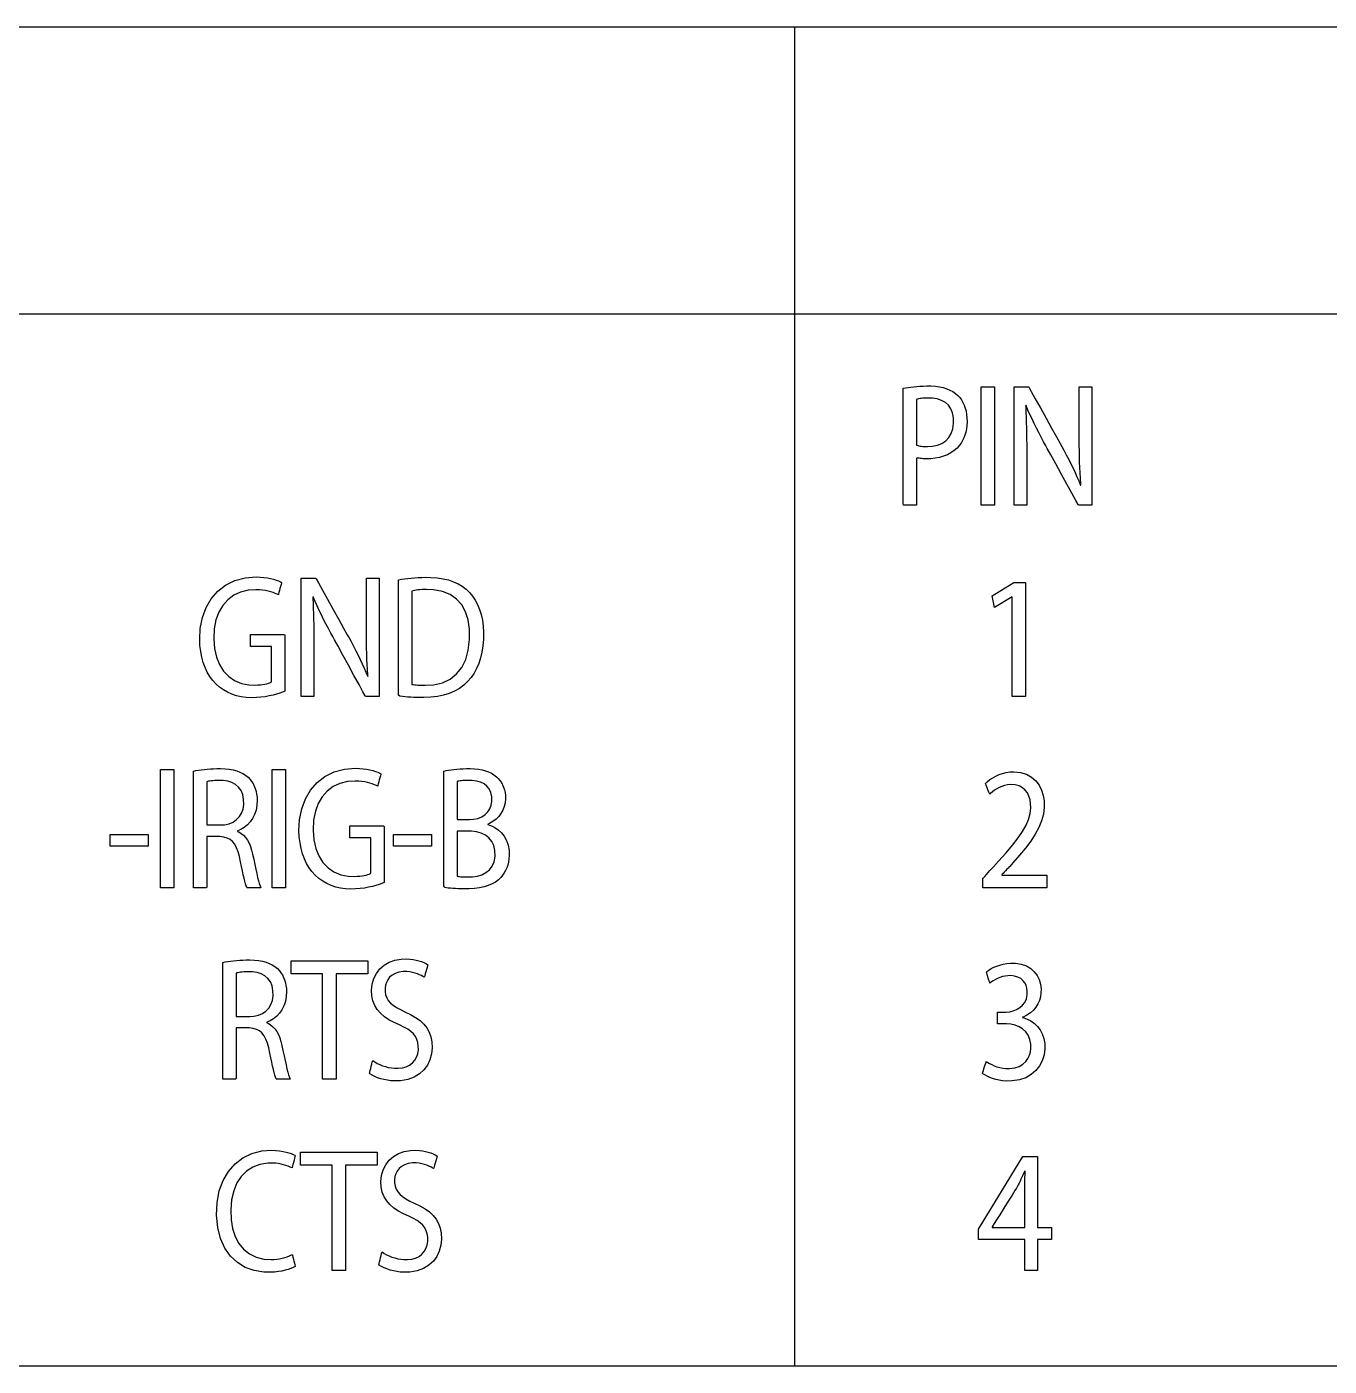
# Model space of a CAD drawing. Extents: x 3.4 to 20.6, y 5.2 to 12.5.
# Drawn here: x 18.379 to 19.06, y 10.551 to 11.251 of the extents above; entities that cross this region are included whole.
import ezdxf

# ---------------------------------------------------------------- set-up
doc = ezdxf.new("R2010")
doc.units = 0
doc.header["$MEASUREMENT"] = 0
doc.layers.get('0').update_dxf_attribs({"linetype": 'CONTINUOUS'})

msp = doc.modelspace()

# ---------------------------------------------------------------- linework, layer by layer
for points in [[(18.27352, 11.25083), (18.4086, 11.25083), (18.68417, 11.25083), (18.95973, 11.25083), (19.09481, 11.25083), (19.22665, 11.25083), (19.35415, 11.25083), (19.47624, 11.25083), (19.59185, 11.25083), (19.69987, 11.25083), (19.79924, 11.25083)], [(18.78052, 10.55083), (18.78052, 11.25083)], [(17.12677, 11.10083), (20.24156, 11.10083)], [(18.8849, 11.06268), (18.8849, 11.00083), (18.87792, 11.00083), (18.87792, 11.06268), (18.8849, 11.06268)], [(18.89417, 10.95296), (18.894, 10.95296), (18.88493, 10.94735), (18.88356, 10.9535), (18.89497, 10.96048), (18.90099, 10.96048), (18.90099, 10.90083), (18.89417, 10.90083), (18.89417, 10.95296)], [(18.45603, 10.86268), (18.45603, 10.80084), (18.44903, 10.80084), (18.44903, 10.86268), (18.45603, 10.86268)], [(18.51443, 10.86268), (18.51443, 10.80084), (18.50743, 10.80084), (18.50743, 10.86268), (18.51443, 10.86268)], [(18.44252, 10.82864), (18.44252, 10.82267), (18.42269, 10.82267), (18.42269, 10.82864), (18.44252, 10.82864)], [(18.59066, 10.82864), (18.59066, 10.82267), (18.57081, 10.82267), (18.57081, 10.82864), (18.59066, 10.82864)], [(18.53376, 10.75589), (18.51729, 10.75589), (18.51729, 10.76268), (18.55737, 10.76268), (18.55737, 10.75589), (18.54083, 10.75589), (18.54083, 10.70083), (18.53376, 10.70083), (18.53376, 10.75589)], [(18.53866, 10.65589), (18.52219, 10.65589), (18.52219, 10.66269), (18.56227, 10.66269), (18.56227, 10.65589), (18.54572, 10.65589), (18.54572, 10.60084), (18.53866, 10.60084), (18.53866, 10.65589)], [(18.90066, 10.60084), (18.90066, 10.61709), (18.87641, 10.61709), (18.87641, 10.6224), (18.8997, 10.66049), (18.90734, 10.66049), (18.90734, 10.62341), (18.91465, 10.62341), (18.91465, 10.61709), (18.90734, 10.61709), (18.90734, 10.60084), (18.90066, 10.60084)], [(19.79924, 10.55083), (19.69987, 10.55083), (19.59185, 10.55083), (19.47624, 10.55083), (19.35415, 10.55083), (19.22665, 10.55083), (19.09481, 10.55083), (18.95973, 10.55083), (18.68417, 10.55083), (18.4086, 10.55083), (18.27352, 10.55083)]]:
    msp.add_lwpolyline(points)
for points in [[(18.83719, 11.06195), (18.83841, 11.06217), (18.83973, 11.06238), (18.84113, 11.06257), (18.84262, 11.06274), (18.8442, 11.06289), (18.84588, 11.06301), (18.84765, 11.06309), (18.84952, 11.06314), (18.85166, 11.06313), (18.85394, 11.06299), (18.85607, 11.0627), (18.85804, 11.06228), (18.85987, 11.06171), (18.86154, 11.06101), (18.86306, 11.06018), (18.86443, 11.05922), (18.86565, 11.05813), (18.86666, 11.05704), (18.86756, 11.05583), (18.86835, 11.05451), (18.86903, 11.05308), (18.86958, 11.05154), (18.87001, 11.0499), (18.87031, 11.04816), (18.87048, 11.04633), (18.8705, 11.04442), (18.87041, 11.04253), (18.87019, 11.04075), (18.86986, 11.03906), (18.86942, 11.03748), (18.86887, 11.03599), (18.8682, 11.0346), (18.86743, 11.0333), (18.86654, 11.03211), (18.86527, 11.03068), (18.86374, 11.02933), (18.86205, 11.02817), (18.86021, 11.02719), (18.85824, 11.02639), (18.85614, 11.02578), (18.85393, 11.02535), (18.85164, 11.02512), (18.84964, 11.02506), (18.84891, 11.02506), (18.84821, 11.02508), (18.84751, 11.02511), (18.84684, 11.02516), (18.84618, 11.02523), (18.84555, 11.02531), (18.84494, 11.02542), (18.84436, 11.02556), (18.84417, 11.02519), (18.84417, 11.02316), (18.84417, 11.01989), (18.84417, 11.01586), (18.84417, 11.01154), (18.84417, 11.0074), (18.84417, 11.00392), (18.84417, 11.00158), (18.84417, 11.00083), (18.84385, 11.00083), (18.8431, 11.00083), (18.84207, 11.00083), (18.84088, 11.00083), (18.83967, 11.00083), (18.83857, 11.00083), (18.83772, 11.00083), (18.83724, 11.00083), (18.83719, 11.00157), (18.83719, 11.00616), (18.83719, 11.01394), (18.83719, 11.02373), (18.83719, 11.03436), (18.83719, 11.04468), (18.83719, 11.05349), (18.83719, 11.05964)], [(18.8951, 11.00083), (18.8951, 11.00307), (18.8951, 11.00905), (18.8951, 11.01766), (18.8951, 11.02779), (18.8951, 11.03834), (18.8951, 11.0482), (18.8951, 11.05625), (18.8951, 11.0614), (18.89512, 11.06268), (18.89552, 11.06268), (18.89635, 11.06268), (18.89747, 11.06268), (18.89875, 11.06268), (18.90004, 11.06268), (18.90121, 11.06268), (18.90213, 11.06268), (18.90265, 11.06268), (18.90289, 11.06239), (18.90408, 11.06024), (18.90617, 11.05648), (18.90883, 11.05167), (18.91178, 11.04637), (18.91468, 11.04114), (18.91723, 11.03654), (18.91912, 11.03313), (18.92004, 11.03147), (18.9211, 11.02954), (18.92239, 11.02712), (18.92362, 11.02475), (18.92479, 11.02243), (18.92589, 11.02014), (18.92695, 11.01789), (18.92795, 11.01567), (18.92889, 11.01347), (18.9298, 11.01129), (18.9298, 11.01129), (18.92982, 11.0113), (18.92984, 11.01132), (18.92987, 11.01133), (18.92989, 11.01135), (18.92992, 11.01136), (18.92994, 11.01138), (18.92996, 11.01138), (18.92991, 11.01209), (18.92971, 11.01489), (18.92956, 11.01766), (18.92943, 11.02043), (18.92933, 11.02323), (18.92926, 11.02608), (18.92921, 11.029), (18.92917, 11.03202), (18.92916, 11.03517), (18.92916, 11.03705), (18.92916, 11.03883), (18.92916, 11.04193), (18.92916, 11.04591), (18.92916, 11.0503), (18.92916, 11.05462), (18.92916, 11.05843), (18.92916, 11.06125), (18.92916, 11.06262), (18.9293, 11.06268), (18.92984, 11.06268), (18.9307, 11.06268), (18.93175, 11.06268), (18.93287, 11.06268), (18.93395, 11.06268), (18.93486, 11.06268), (18.9355, 11.06268), (18.93574, 11.06268), (18.93574, 11.06044), (18.93574, 11.05447), (18.93574, 11.04586), (18.93574, 11.03572), (18.93574, 11.02518), (18.93574, 11.01532), (18.93574, 11.00727), (18.93574, 11.00212), (18.93572, 11.00083), (18.93535, 11.00083), (18.93458, 11.00083), (18.93354, 11.00083), (18.93235, 11.00083), (18.93116, 11.00083), (18.93007, 11.00083), (18.92922, 11.00083), (18.92874, 11.00083), (18.92851, 11.00113), (18.92733, 11.00328), (18.92526, 11.00706), (18.92262, 11.01188), (18.91971, 11.0172), (18.91684, 11.02245), (18.91431, 11.02706), (18.91244, 11.03048), (18.91153, 11.03214), (18.91052, 11.03399), (18.90925, 11.03636), (18.908, 11.03874), (18.90678, 11.04112), (18.9056, 11.0435), (18.90446, 11.04586), (18.90337, 11.04822), (18.90234, 11.05055), (18.90137, 11.05286), (18.90136, 11.05286), (18.90133, 11.05285), (18.9013, 11.05284), (18.90126, 11.05282), (18.90122, 11.05281), (18.90118, 11.05279), (18.90115, 11.05278), (18.90113, 11.05277), (18.90116, 11.0521), (18.90128, 11.04944), (18.90139, 11.04677), (18.90148, 11.04406), (18.90155, 11.04129), (18.9016, 11.03843), (18.90164, 11.03545), (18.90167, 11.03231), (18.90168, 11.02899), (18.90168, 11.02701), (18.90168, 11.02519), (18.90168, 11.02202), (18.90168, 11.01796), (18.90168, 11.01348), (18.90168, 11.00906), (18.90168, 11.00518), (18.90168, 11.0023), (18.90168, 11.0009), (18.90154, 11.00083), (18.901, 11.00083), (18.90014, 11.00083), (18.89909, 11.00083), (18.89797, 11.00083), (18.89689, 11.00083), (18.89597, 11.00083), (18.89534, 11.00083)], [(18.84417, 11.03212), (18.84475, 11.03197), (18.84536, 11.03184), (18.84601, 11.03173), (18.84669, 11.03164), (18.84741, 11.03157), (18.84817, 11.03153), (18.84896, 11.0315), (18.84978, 11.03149), (18.85232, 11.03162), (18.85501, 11.03216), (18.85736, 11.03309), (18.85937, 11.03442), (18.86101, 11.03613), (18.86225, 11.03822), (18.86309, 11.04067), (18.86349, 11.04348), (18.86345, 11.04642), (18.86297, 11.049), (18.86208, 11.0512), (18.8608, 11.05304), (18.85918, 11.0545), (18.85722, 11.05561), (18.85495, 11.05636), (18.85241, 11.05675), (18.85032, 11.05681), (18.84926, 11.05679), (18.84828, 11.05674), (18.84737, 11.05668), (18.84653, 11.0566), (18.84578, 11.05651), (18.84512, 11.0564), (18.84456, 11.05628), (18.84417, 11.05613), (18.84417, 11.05478), (18.84417, 11.05191), (18.84417, 11.04804), (18.84417, 11.04371), (18.84417, 11.03943), (18.84417, 11.03572), (18.84417, 11.03311)], [(18.51393, 10.90358), (18.51274, 10.90311), (18.51132, 10.90261), (18.5097, 10.90209), (18.50789, 10.90158), (18.50591, 10.90112), (18.50378, 10.90072), (18.50151, 10.90042), (18.49912, 10.90024), (18.49655, 10.9002), (18.49383, 10.90035), (18.49121, 10.90069), (18.48871, 10.90125), (18.48633, 10.90202), (18.48405, 10.90302), (18.4819, 10.90425), (18.47985, 10.90573), (18.47792, 10.90746), (18.47623, 10.90934), (18.47478, 10.91135), (18.47348, 10.91358), (18.47235, 10.91601), (18.47139, 10.91864), (18.47062, 10.92144), (18.47004, 10.9244), (18.46967, 10.9275), (18.46951, 10.93073), (18.46981, 10.93633), (18.47093, 10.94209), (18.47285, 10.94732), (18.47554, 10.95195), (18.47896, 10.95589), (18.48307, 10.95908), (18.48785, 10.96143), (18.49325, 10.96287), (18.49896, 10.96332), (18.50105, 10.96325), (18.50302, 10.96308), (18.50487, 10.96282), (18.50657, 10.96249), (18.50812, 10.9621), (18.5095, 10.96168), (18.51071, 10.96123), (18.51174, 10.96078), (18.51231, 10.96046), (18.51221, 10.96007), (18.51202, 10.95933), (18.51177, 10.95836), (18.51148, 10.95726), (18.5112, 10.95616), (18.51094, 10.95517), (18.51075, 10.95441), (18.51064, 10.954), (18.51003, 10.95426), (18.50897, 10.95474), (18.50783, 10.95518), (18.50661, 10.95558), (18.5053, 10.95593), (18.50388, 10.95621), (18.50235, 10.95643), (18.5007, 10.95657), (18.49892, 10.95663), (18.49489, 10.95636), (18.49089, 10.95538), (18.48732, 10.95372), (18.48421, 10.9514), (18.4816, 10.94846), (18.47954, 10.94493), (18.47804, 10.94082), (18.47715, 10.93619), (18.47691, 10.93104), (18.47731, 10.92598), (18.47833, 10.92145), (18.47991, 10.91748), (18.48204, 10.9141), (18.48468, 10.91132), (18.48778, 10.90919), (18.49131, 10.90771), (18.49524, 10.90693), (18.4984, 10.9068), (18.49987, 10.90685), (18.50122, 10.90695), (18.50247, 10.9071), (18.50359, 10.90729), (18.5046, 10.90751), (18.50548, 10.90777), (18.50625, 10.90805), (18.5069, 10.90835), (18.50709, 10.90876), (18.50709, 10.91021), (18.50709, 10.91256), (18.50709, 10.91547), (18.50709, 10.91862), (18.50709, 10.92166), (18.50709, 10.92428), (18.50709, 10.92613), (18.50709, 10.92688), (18.50674, 10.92689), (18.50572, 10.92689), (18.5042, 10.92689), (18.50241, 10.92689), (18.50053, 10.92689), (18.49876, 10.92689), (18.4973, 10.92689), (18.49635, 10.92689), (18.49609, 10.9269), (18.49609, 10.92722), (18.49609, 10.92791), (18.49609, 10.92884), (18.49609, 10.92992), (18.49609, 10.93101), (18.49609, 10.93201), (18.49609, 10.93279), (18.49609, 10.93325), (18.49624, 10.93332), (18.49743, 10.93332), (18.49956, 10.93332), (18.50229, 10.93332), (18.50532, 10.93332), (18.50831, 10.93332), (18.51095, 10.93332), (18.51291, 10.93332), (18.51388, 10.93332), (18.51393, 10.93272), (18.51393, 10.93027), (18.51393, 10.9264), (18.51393, 10.92166), (18.51393, 10.91658), (18.51393, 10.9117), (18.51393, 10.90755), (18.51393, 10.90466)], [(18.52261, 10.90083), (18.52261, 10.90307), (18.52261, 10.90905), (18.52261, 10.91766), (18.52261, 10.92779), (18.52261, 10.93834), (18.52261, 10.94819), (18.52261, 10.95625), (18.52261, 10.9614), (18.52263, 10.96268), (18.52303, 10.96268), (18.52386, 10.96268), (18.52498, 10.96268), (18.52626, 10.96268), (18.52755, 10.96268), (18.52872, 10.96268), (18.52964, 10.96268), (18.53016, 10.96268), (18.5304, 10.96239), (18.53159, 10.96024), (18.53367, 10.95648), (18.53634, 10.95167), (18.53929, 10.94636), (18.54219, 10.94113), (18.54474, 10.93653), (18.54663, 10.93312), (18.54755, 10.93146), (18.54861, 10.92954), (18.5499, 10.92712), (18.55113, 10.92475), (18.55229, 10.92243), (18.5534, 10.92014), (18.55446, 10.91789), (18.55545, 10.91567), (18.5564, 10.91347), (18.55731, 10.91129), (18.55731, 10.91129), (18.55733, 10.9113), (18.55735, 10.91131), (18.55738, 10.91133), (18.5574, 10.91135), (18.55743, 10.91136), (18.55745, 10.91137), (18.55746, 10.91138), (18.55741, 10.91209), (18.55722, 10.91489), (18.55707, 10.91766), (18.55694, 10.92043), (18.55684, 10.92323), (18.55677, 10.92607), (18.55671, 10.929), (18.55668, 10.93202), (18.55667, 10.93517), (18.55667, 10.93705), (18.55667, 10.93882), (18.55667, 10.94193), (18.55667, 10.94591), (18.55667, 10.9503), (18.55667, 10.95462), (18.55667, 10.95843), (18.55667, 10.96125), (18.55667, 10.96262), (18.5568, 10.96268), (18.55735, 10.96268), (18.55821, 10.96268), (18.55926, 10.96268), (18.56038, 10.96268), (18.56146, 10.96268), (18.56237, 10.96268), (18.56301, 10.96268), (18.56325, 10.96268), (18.56325, 10.96044), (18.56325, 10.95446), (18.56325, 10.94585), (18.56325, 10.93572), (18.56325, 10.92517), (18.56325, 10.91532), (18.56325, 10.90726), (18.56325, 10.90212), (18.56323, 10.90083), (18.56285, 10.90083), (18.56208, 10.90083), (18.56105, 10.90083), (18.55986, 10.90083), (18.55867, 10.90083), (18.55758, 10.90083), (18.55673, 10.90083), (18.55625, 10.90083), (18.55602, 10.90113), (18.55484, 10.90328), (18.55277, 10.90705), (18.55013, 10.91188), (18.54722, 10.9172), (18.54435, 10.92244), (18.54182, 10.92706), (18.53995, 10.93048), (18.53904, 10.93214), (18.53803, 10.93399), (18.53676, 10.93636), (18.53551, 10.93874), (18.53429, 10.94112), (18.53311, 10.9435), (18.53197, 10.94586), (18.53088, 10.94822), (18.52985, 10.95055), (18.52888, 10.95286), (18.52887, 10.95286), (18.52884, 10.95285), (18.52881, 10.95283), (18.52877, 10.95282), (18.52873, 10.9528), (18.52869, 10.95279), (18.52866, 10.95278), (18.52864, 10.95277), (18.52867, 10.9521), (18.52879, 10.94944), (18.5289, 10.94677), (18.52898, 10.94406), (18.52906, 10.94129), (18.52911, 10.93843), (18.52915, 10.93544), (18.52917, 10.93231), (18.52919, 10.92899), (18.52919, 10.927), (18.52919, 10.92519), (18.52919, 10.92201), (18.52919, 10.91795), (18.52919, 10.91348), (18.52919, 10.90906), (18.52919, 10.90517), (18.52919, 10.9023), (18.52919, 10.90089), (18.52905, 10.90083), (18.5285, 10.90083), (18.52765, 10.90083), (18.5266, 10.90083), (18.52548, 10.90083), (18.5244, 10.90083), (18.52348, 10.90083), (18.52285, 10.90083)], [(18.57346, 10.96185), (18.57501, 10.96211), (18.57662, 10.96234), (18.5783, 10.96255), (18.58003, 10.96274), (18.58182, 10.96289), (18.58365, 10.96301), (18.58554, 10.9631), (18.58747, 10.96314), (18.59032, 10.9631), (18.59363, 10.96287), (18.59671, 10.96241), (18.59956, 10.96173), (18.60218, 10.96084), (18.60458, 10.95974), (18.60676, 10.95842), (18.60872, 10.9569), (18.61049, 10.95518), (18.61209, 10.95326), (18.61352, 10.95116), (18.61475, 10.94887), (18.6158, 10.94637), (18.61664, 10.94367), (18.61727, 10.94075), (18.61769, 10.9376), (18.61787, 10.93423), (18.61782, 10.9307), (18.61754, 10.9273), (18.61704, 10.92407), (18.61632, 10.92101), (18.61538, 10.91814), (18.61423, 10.91545), (18.61288, 10.91297), (18.61132, 10.91069), (18.60955, 10.90861), (18.60754, 10.90672), (18.60526, 10.90507), (18.60273, 10.90366), (18.59995, 10.90248), (18.59695, 10.90155), (18.59373, 10.90087), (18.5903, 10.90045), (18.58667, 10.90028), (18.58465, 10.90028), (18.58297, 10.90032), (18.58135, 10.90037), (18.5798, 10.90044), (18.5783, 10.90054), (18.57687, 10.90065), (18.5755, 10.90078), (18.57419, 10.90093), (18.57346, 10.90148), (18.57346, 10.90567), (18.57346, 10.91326), (18.57346, 10.92303), (18.57346, 10.93376), (18.57346, 10.94422), (18.57346, 10.9532), (18.57346, 10.95949)], [(18.58044, 10.90717), (18.58112, 10.90704), (18.58187, 10.90694), (18.58267, 10.90686), (18.58353, 10.9068), (18.58443, 10.90676), (18.58536, 10.90673), (18.58633, 10.90671), (18.58731, 10.9067), (18.59169, 10.90697), (18.59635, 10.90806), (18.60038, 10.90995), (18.60376, 10.91262), (18.60648, 10.91604), (18.60852, 10.92019), (18.60987, 10.92503), (18.61051, 10.93056), (18.61047, 10.93607), (18.60978, 10.94085), (18.60843, 10.9451), (18.60643, 10.94876), (18.60376, 10.95178), (18.60043, 10.95414), (18.59643, 10.95578), (18.59176, 10.95666), (18.58811, 10.9568), (18.58686, 10.95678), (18.58569, 10.95672), (18.5846, 10.95664), (18.58358, 10.95653), (18.58265, 10.95641), (18.58179, 10.95627), (18.58101, 10.95611), (18.58044, 10.95589), (18.58044, 10.95315), (18.58044, 10.94732), (18.58044, 10.93948), (18.58044, 10.93068), (18.58044, 10.92199), (18.58044, 10.91446), (18.58044, 10.90917)], [(18.46623, 10.86186), (18.4675, 10.86213), (18.46888, 10.86237), (18.47034, 10.86258), (18.47188, 10.86276), (18.47348, 10.8629), (18.47511, 10.86301), (18.47677, 10.86309), (18.47844, 10.86314), (18.48035, 10.86314), (18.48277, 10.86304), (18.48498, 10.86282), (18.48701, 10.86246), (18.48887, 10.86197), (18.49057, 10.86134), (18.49211, 10.86057), (18.49352, 10.85966), (18.4948, 10.8586), (18.49583, 10.85754), (18.49666, 10.85647), (18.49739, 10.8553), (18.49802, 10.85404), (18.49855, 10.85269), (18.49897, 10.85126), (18.49928, 10.84976), (18.49947, 10.8482), (18.49955, 10.84659), (18.49943, 10.84402), (18.49897, 10.84151), (18.49822, 10.83922), (18.4972, 10.83716), (18.49593, 10.83534), (18.49446, 10.83375), (18.49281, 10.83241), (18.491, 10.83131), (18.48935, 10.83057), (18.48935, 10.83055), (18.48935, 10.83053), (18.48935, 10.83049), (18.48935, 10.83044), (18.48935, 10.83039), (18.48935, 10.83035), (18.48935, 10.83032), (18.48935, 10.8303), (18.48996, 10.83003), (18.49127, 10.82926), (18.49246, 10.82829), (18.49353, 10.82711), (18.49448, 10.82574), (18.49531, 10.82418), (18.49604, 10.82244), (18.49666, 10.82052), (18.49718, 10.81844), (18.49774, 10.81575), (18.4983, 10.81304), (18.49883, 10.81056), (18.49933, 10.80831), (18.4998, 10.8063), (18.50025, 10.80454), (18.50068, 10.80303), (18.50109, 10.8018), (18.50149, 10.80084), (18.50123, 10.80084), (18.50052, 10.80084), (18.49951, 10.80084), (18.49831, 10.80084), (18.49707, 10.80084), (18.49592, 10.80084), (18.49498, 10.80084), (18.49439, 10.80084), (18.49416, 10.80102), (18.49384, 10.80184), (18.49349, 10.80293), (18.49311, 10.80427), (18.49271, 10.80587), (18.49229, 10.80769), (18.49184, 10.80975), (18.49136, 10.81201), (18.49086, 10.81449), (18.49031, 10.81722), (18.48964, 10.81972), (18.48883, 10.82183), (18.48787, 10.82358), (18.48674, 10.82499), (18.48541, 10.82607), (18.48388, 10.82686), (18.48212, 10.82737), (18.4801, 10.82762), (18.47961, 10.82764), (18.47902, 10.82764), (18.47813, 10.82764), (18.47707, 10.82764), (18.47594, 10.82764), (18.47487, 10.82764), (18.47398, 10.82764), (18.47339, 10.82764), (18.47321, 10.82762), (18.47321, 10.82637), (18.47321, 10.82357), (18.47321, 10.81969), (18.47321, 10.81522), (18.47321, 10.81065), (18.47321, 10.80646), (18.47321, 10.80314), (18.47321, 10.80117), (18.47316, 10.80084), (18.47271, 10.80084), (18.47189, 10.80084), (18.47082, 10.80084), (18.46963, 10.80084), (18.46846, 10.80084), (18.46742, 10.80084), (18.46664, 10.80084), (18.46625, 10.80084), (18.46623, 10.802), (18.46623, 10.80699), (18.46623, 10.81491), (18.46623, 10.82464), (18.46623, 10.83509), (18.46623, 10.84514), (18.46623, 10.85369), (18.46623, 10.85963)], [(18.56584, 10.80359), (18.56464, 10.80312), (18.56322, 10.80261), (18.5616, 10.80209), (18.55979, 10.80159), (18.55781, 10.80112), (18.55567, 10.80073), (18.55341, 10.80042), (18.55102, 10.80024), (18.54846, 10.8002), (18.54573, 10.80035), (18.54312, 10.8007), (18.54062, 10.80125), (18.53823, 10.80202), (18.53596, 10.80302), (18.5338, 10.80426), (18.53176, 10.80573), (18.52983, 10.80747), (18.52814, 10.80934), (18.52668, 10.81135), (18.52538, 10.81358), (18.52425, 10.81602), (18.52329, 10.81865), (18.52252, 10.82145), (18.52194, 10.8244), (18.52156, 10.82751), (18.52141, 10.83073), (18.5217, 10.83633), (18.52282, 10.84209), (18.52475, 10.84732), (18.52744, 10.85195), (18.53086, 10.8559), (18.53498, 10.85908), (18.53975, 10.86143), (18.54516, 10.86287), (18.55087, 10.86332), (18.55296, 10.86326), (18.55493, 10.86308), (18.55677, 10.86282), (18.55847, 10.86249), (18.56002, 10.86211), (18.56141, 10.86168), (18.56262, 10.86124), (18.56365, 10.86078), (18.56422, 10.86046), (18.56412, 10.86008), (18.56392, 10.85934), (18.56367, 10.85836), (18.56338, 10.85726), (18.5631, 10.85616), (18.56284, 10.85517), (18.56264, 10.85441), (18.56254, 10.854), (18.56192, 10.85426), (18.56086, 10.85474), (18.55973, 10.85518), (18.55851, 10.85558), (18.5572, 10.85593), (18.55579, 10.85622), (18.55426, 10.85643), (18.5526, 10.85658), (18.55081, 10.85663), (18.54678, 10.85636), (18.54279, 10.85538), (18.53922, 10.85372), (18.53611, 10.8514), (18.53351, 10.84847), (18.53144, 10.84493), (18.52995, 10.84083), (18.52906, 10.83619), (18.52881, 10.83105), (18.52922, 10.82598), (18.53023, 10.82145), (18.53182, 10.81748), (18.53395, 10.8141), (18.53658, 10.81133), (18.53968, 10.80919), (18.54322, 10.80772), (18.54715, 10.80693), (18.5503, 10.80681), (18.55177, 10.80686), (18.55313, 10.80696), (18.55437, 10.8071), (18.55549, 10.80729), (18.5565, 10.80752), (18.55739, 10.80777), (18.55816, 10.80805), (18.55881, 10.80835), (18.559, 10.80876), (18.559, 10.81022), (18.559, 10.81256), (18.559, 10.81548), (18.559, 10.81862), (18.559, 10.82167), (18.559, 10.82428), (18.559, 10.82613), (18.559, 10.82689), (18.55865, 10.82689), (18.55762, 10.82689), (18.55611, 10.82689), (18.55432, 10.82689), (18.55244, 10.82689), (18.55067, 10.82689), (18.54921, 10.82689), (18.54826, 10.82689), (18.548, 10.8269), (18.548, 10.82722), (18.548, 10.82791), (18.548, 10.82885), (18.548, 10.82992), (18.548, 10.83101), (18.548, 10.83201), (18.548, 10.83279), (18.548, 10.83325), (18.54815, 10.83332), (18.54934, 10.83332), (18.55147, 10.83332), (18.5542, 10.83332), (18.55722, 10.83332), (18.56022, 10.83332), (18.56286, 10.83332), (18.56482, 10.83332), (18.56579, 10.83332), (18.56584, 10.83273), (18.56584, 10.83027), (18.56584, 10.82641), (18.56584, 10.82167), (18.56584, 10.81659), (18.56584, 10.8117), (18.56584, 10.80755), (18.56584, 10.80467)], [(18.59717, 10.86186), (18.5983, 10.8621), (18.59956, 10.86233), (18.60093, 10.86254), (18.6024, 10.86273), (18.60394, 10.86288), (18.60556, 10.863), (18.60722, 10.86309), (18.60891, 10.86314), (18.61089, 10.86314), (18.61315, 10.86303), (18.61523, 10.86281), (18.61713, 10.86248), (18.61888, 10.86201), (18.62049, 10.86142), (18.62196, 10.8607), (18.6233, 10.85985), (18.62455, 10.85886), (18.62554, 10.85794), (18.6264, 10.85698), (18.62716, 10.85591), (18.62781, 10.85474), (18.62835, 10.85347), (18.62877, 10.85209), (18.62907, 10.85062), (18.62924, 10.84905), (18.62928, 10.84731), (18.62909, 10.84528), (18.62863, 10.84333), (18.62792, 10.84148), (18.62696, 10.83976), (18.62577, 10.83818), (18.62436, 10.83676), (18.62273, 10.83553), (18.62091, 10.8345), (18.62013, 10.83414), (18.62013, 10.83413), (18.62013, 10.83411), (18.62013, 10.83408), (18.62013, 10.83404), (18.62013, 10.83401), (18.62013, 10.83398), (18.62013, 10.83396), (18.62013, 10.83396), (18.62195, 10.83331), (18.62377, 10.83237), (18.62554, 10.83115), (18.62718, 10.82962), (18.62863, 10.82778), (18.62983, 10.82562), (18.63071, 10.82314), (18.63121, 10.82031), (18.63128, 10.81772), (18.63115, 10.81596), (18.63088, 10.8143), (18.63049, 10.81273), (18.62997, 10.81126), (18.62935, 10.80988), (18.62863, 10.8086), (18.62781, 10.8074), (18.62691, 10.80628), (18.62561, 10.80502), (18.62404, 10.80387), (18.62227, 10.80288), (18.62031, 10.80205), (18.61815, 10.80138), (18.61578, 10.80087), (18.61319, 10.80052), (18.6104, 10.80033), (18.60767, 10.80028), (18.60606, 10.8003), (18.60453, 10.80035), (18.60311, 10.80041), (18.60178, 10.8005), (18.60056, 10.8006), (18.59943, 10.80072), (18.59841, 10.80084), (18.5975, 10.80097), (18.59717, 10.80187), (18.59717, 10.80656), (18.59717, 10.81434), (18.59717, 10.82408), (18.59717, 10.83462), (18.59717, 10.84481), (18.59717, 10.85352), (18.59717, 10.85958)], [(18.87882, 10.80084), (18.87882, 10.80102), (18.87882, 10.8015), (18.87882, 10.80219), (18.87882, 10.80301), (18.87882, 10.80385), (18.87882, 10.80464), (18.87882, 10.80529), (18.87882, 10.80569), (18.87884, 10.80581), (18.87915, 10.80615), (18.87977, 10.80683), (18.88059, 10.80775), (18.88152, 10.80879), (18.88246, 10.80983), (18.88331, 10.81078), (18.88396, 10.8115), (18.88432, 10.8119), (18.88689, 10.81471), (18.89087, 10.81917), (18.89429, 10.82321), (18.89717, 10.8269), (18.89951, 10.83032), (18.90133, 10.83353), (18.90264, 10.83662), (18.90346, 10.83965), (18.90379, 10.8427), (18.90372, 10.84491), (18.90342, 10.8469), (18.90287, 10.84876), (18.90206, 10.85046), (18.90095, 10.85195), (18.89951, 10.85317), (18.89774, 10.85408), (18.89559, 10.85463), (18.89321, 10.85479), (18.89162, 10.85466), (18.8901, 10.85434), (18.88866, 10.85387), (18.8873, 10.85327), (18.88604, 10.85257), (18.88487, 10.85181), (18.8838, 10.85101), (18.88285, 10.8502), (18.88234, 10.84978), (18.88219, 10.85015), (18.88192, 10.85083), (18.88158, 10.8517), (18.8812, 10.85266), (18.88082, 10.85362), (18.88048, 10.85447), (18.88023, 10.85511), (18.88011, 10.85542), (18.88102, 10.85628), (18.88241, 10.85738), (18.88391, 10.85838), (18.88551, 10.85927), (18.88721, 10.86003), (18.889, 10.86065), (18.89088, 10.86111), (18.89285, 10.86139), (18.89488, 10.86149), (18.8985, 10.86116), (18.90162, 10.86021), (18.90426, 10.85873), (18.90643, 10.8568), (18.90815, 10.85451), (18.90944, 10.85193), (18.91031, 10.84915), (18.91078, 10.84624), (18.91085, 10.84307), (18.91043, 10.83939), (18.90948, 10.83582), (18.90805, 10.83231), (18.90615, 10.8288), (18.90382, 10.82525), (18.90108, 10.82162), (18.89795, 10.81784), (18.89447, 10.81388), (18.89282, 10.81207), (18.89252, 10.81174), (18.892, 10.8112), (18.89135, 10.81051), (18.89063, 10.80975), (18.88994, 10.80902), (18.88933, 10.80838), (18.8889, 10.80792), (18.8887, 10.80772), (18.8887, 10.80771), (18.8887, 10.80769), (18.8887, 10.80767), (18.8887, 10.80764), (18.8887, 10.80761), (18.8887, 10.80758), (18.8887, 10.80756), (18.8887, 10.80754), (18.88872, 10.80754), (18.8898, 10.80754), (18.89226, 10.80754), (18.89565, 10.80754), (18.89956, 10.80754), (18.90356, 10.80754), (18.90723, 10.80754), (18.91014, 10.80754), (18.91186, 10.80754), (18.91215, 10.80749), (18.91215, 10.80705), (18.91215, 10.80626), (18.91215, 10.80524), (18.91215, 10.8041), (18.91215, 10.80297), (18.91215, 10.80198), (18.91215, 10.80123), (18.91215, 10.80086), (18.91152, 10.80084), (18.90879, 10.80084), (18.90446, 10.80084), (18.89915, 10.80084), (18.89344, 10.80084), (18.88795, 10.80084), (18.88329, 10.80084), (18.88004, 10.80084)], [(18.47321, 10.83369), (18.47351, 10.83369), (18.47428, 10.83369), (18.47538, 10.83369), (18.47666, 10.83369), (18.47794, 10.83369), (18.47909, 10.83369), (18.47995, 10.83369), (18.48035, 10.83369), (18.48246, 10.83382), (18.48486, 10.83434), (18.48697, 10.83523), (18.48878, 10.83647), (18.49026, 10.83804), (18.4914, 10.8399), (18.49216, 10.84203), (18.49253, 10.84442), (18.49249, 10.84711), (18.49201, 10.8496), (18.49113, 10.85171), (18.48987, 10.85344), (18.48827, 10.85482), (18.48636, 10.85585), (18.48416, 10.85655), (18.4817, 10.85693), (18.47963, 10.857), (18.47848, 10.85697), (18.47742, 10.85692), (18.47645, 10.85684), (18.47557, 10.85674), (18.4748, 10.85663), (18.47414, 10.8565), (18.47358, 10.85637), (18.47321, 10.85622), (18.47321, 10.85495), (18.47321, 10.85225), (18.47321, 10.84863), (18.47321, 10.84456), (18.47321, 10.84054), (18.47321, 10.83706), (18.47321, 10.83461)], [(18.60415, 10.83653), (18.60441, 10.83653), (18.6051, 10.83653), (18.60608, 10.83653), (18.6072, 10.83653), (18.60835, 10.83653), (18.60936, 10.83653), (18.61012, 10.83653), (18.61048, 10.83653), (18.61257, 10.83666), (18.61491, 10.83714), (18.61695, 10.83796), (18.61868, 10.83909), (18.62008, 10.84049), (18.62114, 10.84214), (18.62185, 10.844), (18.62219, 10.84604), (18.62214, 10.84842), (18.62169, 10.85065), (18.62085, 10.85252), (18.61965, 10.85404), (18.61813, 10.85522), (18.6163, 10.85609), (18.6142, 10.85666), (18.61185, 10.85696), (18.60988, 10.857), (18.60881, 10.85698), (18.60785, 10.85694), (18.607, 10.85688), (18.60625, 10.8568), (18.60558, 10.85672), (18.60501, 10.85662), (18.6045, 10.85652), (18.60415, 10.85641), (18.60415, 10.85529), (18.60415, 10.85291), (18.60415, 10.84972), (18.60415, 10.84613), (18.60415, 10.84258), (18.60415, 10.83951), (18.60415, 10.83735)], [(18.60415, 10.8069), (18.60468, 10.8068), (18.60527, 10.80672), (18.6059, 10.80666), (18.60659, 10.80661), (18.60733, 10.80657), (18.60812, 10.80654), (18.60895, 10.80652), (18.60983, 10.80652), (18.61211, 10.80661), (18.61463, 10.80699), (18.61698, 10.8077), (18.6191, 10.80877), (18.62091, 10.81023), (18.62235, 10.81211), (18.62336, 10.81445), (18.62387, 10.81728), (18.62381, 10.82032), (18.62323, 10.82293), (18.62216, 10.82513), (18.62067, 10.82692), (18.61882, 10.82833), (18.61664, 10.82937), (18.61422, 10.83006), (18.61158, 10.83041), (18.60989, 10.83047), (18.60948, 10.83047), (18.60874, 10.83047), (18.60777, 10.83047), (18.60673, 10.83047), (18.60571, 10.83047), (18.60487, 10.83047), (18.60431, 10.83047), (18.60415, 10.83043), (18.60415, 10.8291), (18.60415, 10.82629), (18.60415, 10.8225), (18.60415, 10.81825), (18.60415, 10.81406), (18.60415, 10.81042), (18.60415, 10.80786)], [(18.48154, 10.76185), (18.48282, 10.76212), (18.4842, 10.76237), (18.48566, 10.76257), (18.4872, 10.76275), (18.4888, 10.7629), (18.49044, 10.76301), (18.4921, 10.76309), (18.49377, 10.76313), (18.49568, 10.76314), (18.49809, 10.76304), (18.50031, 10.76281), (18.50234, 10.76246), (18.5042, 10.76197), (18.50589, 10.76134), (18.50744, 10.76057), (18.50884, 10.75966), (18.51011, 10.7586), (18.51114, 10.75754), (18.51198, 10.75647), (18.51271, 10.7553), (18.51335, 10.75404), (18.51388, 10.75269), (18.5143, 10.75126), (18.51461, 10.74976), (18.5148, 10.7482), (18.51488, 10.74659), (18.51475, 10.74402), (18.5143, 10.74151), (18.51354, 10.73922), (18.51252, 10.73716), (18.51126, 10.73534), (18.50978, 10.73375), (18.50813, 10.7324), (18.50632, 10.73131), (18.50468, 10.73056), (18.50468, 10.73055), (18.50468, 10.73052), (18.50468, 10.73048), (18.50468, 10.73044), (18.50468, 10.73039), (18.50468, 10.73035), (18.50468, 10.73032), (18.50468, 10.7303), (18.50528, 10.73003), (18.5066, 10.72926), (18.50779, 10.72828), (18.50885, 10.72711), (18.5098, 10.72573), (18.51063, 10.72417), (18.51136, 10.72243), (18.51198, 10.72052), (18.5125, 10.71844), (18.51305, 10.71575), (18.51362, 10.71304), (18.51415, 10.71056), (18.51465, 10.7083), (18.51512, 10.70629), (18.51557, 10.70453), (18.516, 10.70303), (18.51641, 10.70179), (18.51681, 10.70083), (18.51654, 10.70083), (18.51584, 10.70083), (18.51482, 10.70083), (18.51363, 10.70083), (18.5124, 10.70083), (18.51124, 10.70083), (18.5103, 10.70083), (18.50971, 10.70083), (18.50949, 10.70102), (18.50916, 10.70184), (18.50882, 10.70292), (18.50844, 10.70427), (18.50804, 10.70586), (18.50762, 10.70769), (18.50716, 10.70974), (18.50669, 10.71201), (18.50619, 10.71448), (18.50563, 10.71721), (18.50496, 10.71971), (18.50415, 10.72183), (18.50319, 10.72358), (18.50206, 10.72498), (18.50074, 10.72607), (18.4992, 10.72686), (18.49744, 10.72737), (18.49543, 10.72762), (18.49494, 10.72763), (18.49435, 10.72763), (18.49346, 10.72763), (18.49239, 10.72763), (18.49126, 10.72763), (18.4902, 10.72763), (18.48931, 10.72763), (18.48872, 10.72763), (18.48854, 10.72761), (18.48854, 10.72637), (18.48854, 10.72357), (18.48854, 10.71969), (18.48854, 10.71522), (18.48854, 10.71065), (18.48854, 10.70646), (18.48854, 10.70313), (18.48854, 10.70116), (18.48849, 10.70083), (18.48804, 10.70083), (18.48721, 10.70083), (18.48614, 10.70083), (18.48495, 10.70083), (18.48377, 10.70083), (18.48273, 10.70083), (18.48195, 10.70083), (18.48156, 10.70083), (18.48154, 10.702), (18.48154, 10.70699), (18.48154, 10.71491), (18.48154, 10.72464), (18.48154, 10.73509), (18.48154, 10.74514), (18.48154, 10.75369), (18.48154, 10.75963)], [(18.55995, 10.71056), (18.56108, 10.70982), (18.56232, 10.70912), (18.56365, 10.70847), (18.56506, 10.7079), (18.56654, 10.70741), (18.56808, 10.70701), (18.56967, 10.70672), (18.5713, 10.70655), (18.57318, 10.70653), (18.57545, 10.70679), (18.57747, 10.70736), (18.57924, 10.70823), (18.58073, 10.70936), (18.58194, 10.71075), (18.58286, 10.71236), (18.58348, 10.71417), (18.58378, 10.71617), (18.58377, 10.71819), (18.58352, 10.71998), (18.58301, 10.72161), (18.58224, 10.7231), (18.58119, 10.72447), (18.57986, 10.72575), (18.57821, 10.72695), (18.57625, 10.7281), (18.57395, 10.72921), (18.57109, 10.73048), (18.56843, 10.7319), (18.56607, 10.73349), (18.56403, 10.73526), (18.56233, 10.73721), (18.56099, 10.73938), (18.56002, 10.74178), (18.55946, 10.74442), (18.5593, 10.74737), (18.55965, 10.75055), (18.56052, 10.75349), (18.56187, 10.75614), (18.56367, 10.75846), (18.5659, 10.7604), (18.56851, 10.76194), (18.57149, 10.76302), (18.57479, 10.76359), (18.57762, 10.76367), (18.57941, 10.76357), (18.58109, 10.76337), (18.58264, 10.76309), (18.58407, 10.76273), (18.58538, 10.76231), (18.58656, 10.76184), (18.58761, 10.76134), (18.58854, 10.76081), (18.58875, 10.76054), (18.58859, 10.76), (18.58834, 10.75916), (18.58803, 10.75812), (18.5877, 10.75701), (18.58739, 10.75593), (18.58712, 10.75502), (18.58693, 10.75439), (18.58686, 10.75415), (18.58618, 10.75455), (18.58535, 10.75499), (18.5844, 10.75544), (18.58331, 10.75588), (18.5821, 10.75628), (18.58076, 10.75662), (18.57931, 10.75689), (18.57776, 10.75704), (18.57587, 10.75706), (18.5736, 10.75677), (18.57167, 10.75614), (18.57007, 10.75524), (18.56878, 10.75412), (18.56778, 10.75282), (18.56706, 10.75141), (18.5666, 10.74993), (18.56639, 10.74844), (18.56641, 10.74672), (18.56669, 10.74496), (18.56725, 10.74338), (18.56809, 10.74196), (18.56921, 10.74065), (18.57064, 10.73944), (18.57237, 10.73829), (18.57441, 10.73717), (18.57677, 10.73604), (18.57971, 10.73466), (18.58237, 10.73314), (18.58469, 10.73148), (18.58664, 10.72967), (18.58823, 10.72767), (18.58946, 10.72546), (18.59032, 10.72301), (18.59082, 10.72029), (18.59095, 10.71725), (18.59064, 10.71404), (18.58983, 10.71101), (18.58852, 10.70822), (18.58672, 10.70572), (18.58441, 10.70359), (18.58159, 10.70189), (18.57827, 10.70068), (18.57442, 10.70002), (18.57122, 10.69992), (18.5694, 10.70005), (18.56759, 10.70029), (18.56581, 10.70064), (18.56409, 10.7011), (18.56247, 10.70163), (18.56097, 10.70224), (18.55963, 10.70292), (18.55847, 10.70364), (18.55821, 10.70399), (18.55835, 10.70453), (18.55858, 10.7054), (18.55887, 10.70647), (18.55917, 10.70762), (18.55946, 10.70872), (18.55971, 10.70966), (18.55989, 10.71031)], [(18.88051, 10.7101), (18.88129, 10.70957), (18.88226, 10.709), (18.8834, 10.70843), (18.88468, 10.70787), (18.88608, 10.70736), (18.88757, 10.70693), (18.88915, 10.7066), (18.89078, 10.70639), (18.89275, 10.70635), (18.89551, 10.7067), (18.89782, 10.70748), (18.8997, 10.7086), (18.9012, 10.71001), (18.90233, 10.71161), (18.90313, 10.71335), (18.90363, 10.71515), (18.90386, 10.71694), (18.90381, 10.71913), (18.90334, 10.72164), (18.90243, 10.72379), (18.90116, 10.7256), (18.89957, 10.72707), (18.89772, 10.72822), (18.89566, 10.72905), (18.89346, 10.72958), (18.89116, 10.72982), (18.89032, 10.72983), (18.89001, 10.72983), (18.88951, 10.72983), (18.8889, 10.72983), (18.88823, 10.72983), (18.88758, 10.72983), (18.88702, 10.72983), (18.88662, 10.72983), (18.88645, 10.72983), (18.88645, 10.73), (18.88645, 10.73055), (18.88645, 10.73137), (18.88645, 10.73234), (18.88645, 10.73337), (18.88645, 10.73435), (18.88645, 10.73516), (18.88645, 10.73571), (18.88645, 10.73588), (18.88662, 10.73588), (18.88702, 10.73588), (18.88758, 10.73588), (18.88823, 10.73588), (18.8889, 10.73588), (18.88951, 10.73588), (18.89001, 10.73588), (18.89032, 10.73588), (18.89097, 10.73589), (18.89279, 10.73609), (18.89462, 10.73654), (18.8964, 10.73725), (18.89805, 10.73822), (18.8995, 10.73947), (18.90069, 10.741), (18.90154, 10.74282), (18.90198, 10.74494), (18.902, 10.74688), (18.90178, 10.74845), (18.90133, 10.74992), (18.90065, 10.75126), (18.89972, 10.75245), (18.89854, 10.75345), (18.8971, 10.75422), (18.89537, 10.75474), (18.89336, 10.75497), (18.89177, 10.75493), (18.89037, 10.75474), (18.88901, 10.75442), (18.8877, 10.75399), (18.88646, 10.75348), (18.8853, 10.75291), (18.88423, 10.7523), (18.88327, 10.75166), (18.88243, 10.75103), (18.88237, 10.75124), (18.88219, 10.75181), (18.88193, 10.75262), (18.88163, 10.75358), (18.88132, 10.75458), (18.88103, 10.75551), (18.88078, 10.75628), (18.88063, 10.75677), (18.8808, 10.75708), (18.88187, 10.75786), (18.88312, 10.75861), (18.88452, 10.75931), (18.88606, 10.75996), (18.88772, 10.76051), (18.88947, 10.76096), (18.8913, 10.76128), (18.89318, 10.76146), (18.89576, 10.76144), (18.89887, 10.76095), (18.90155, 10.76001), (18.90381, 10.75867), (18.90566, 10.75699), (18.90711, 10.75504), (18.90818, 10.75286), (18.90885, 10.75052), (18.90916, 10.74809), (18.90912, 10.74588), (18.90883, 10.74387), (18.90829, 10.74196), (18.9075, 10.74016), (18.90646, 10.73848), (18.90516, 10.73695), (18.90362, 10.73556), (18.90183, 10.73435), (18.89979, 10.73332), (18.89955, 10.73322), (18.89955, 10.7332), (18.89955, 10.73318), (18.89955, 10.73315), (18.89955, 10.73312), (18.89955, 10.73309), (18.89955, 10.73307), (18.89955, 10.73305), (18.89979, 10.73299), (18.90192, 10.73229), (18.90392, 10.7313), (18.90574, 10.73001), (18.90736, 10.72844), (18.90875, 10.72661), (18.90985, 10.72451), (18.91065, 10.72216), (18.9111, 10.71957), (18.91116, 10.71664), (18.91074, 10.71348), (18.90982, 10.71049), (18.9084, 10.70775), (18.90649, 10.70532), (18.9041, 10.70325), (18.90121, 10.70162), (18.89785, 10.70047), (18.89401, 10.69989), (18.89105, 10.69985), (18.88911, 10.70001), (18.88726, 10.70031), (18.8855, 10.70071), (18.88386, 10.70121), (18.88235, 10.70178), (18.88099, 10.7024), (18.8798, 10.70305), (18.87878, 10.70371), (18.87862, 10.704), (18.87879, 10.70452), (18.87904, 10.70534), (18.87934, 10.70633), (18.87967, 10.70739), (18.87999, 10.70841), (18.88025, 10.70927), (18.88044, 10.70987)], [(18.48854, 10.73368), (18.48883, 10.73368), (18.48961, 10.73368), (18.49071, 10.73368), (18.49198, 10.73368), (18.49327, 10.73368), (18.49442, 10.73368), (18.49527, 10.73368), (18.49567, 10.73368), (18.49779, 10.73381), (18.50019, 10.73434), (18.5023, 10.73523), (18.50411, 10.73647), (18.50559, 10.73803), (18.50672, 10.7399), (18.50749, 10.74203), (18.50786, 10.74441), (18.50781, 10.74711), (18.50734, 10.7496), (18.50645, 10.75171), (18.5052, 10.75344), (18.5036, 10.75482), (18.50168, 10.75585), (18.49948, 10.75655), (18.49703, 10.75692), (18.49496, 10.757), (18.4938, 10.75697), (18.49273, 10.75691), (18.49176, 10.75683), (18.49089, 10.75674), (18.49012, 10.75662), (18.48946, 10.7565), (18.4889, 10.75636), (18.48854, 10.75621), (18.48854, 10.75494), (18.48854, 10.75225), (18.48854, 10.74862), (18.48854, 10.74456), (18.48854, 10.74054), (18.48854, 10.73706), (18.48854, 10.73461)], [(18.51938, 10.60286), (18.51838, 10.60235), (18.51718, 10.60185), (18.5158, 10.60138), (18.51423, 10.60096), (18.51251, 10.60058), (18.51062, 10.60028), (18.50859, 10.60006), (18.50643, 10.59994), (18.50297, 10.59999), (18.49795, 10.60078), (18.49335, 10.60245), (18.48922, 10.60497), (18.48565, 10.60833), (18.4827, 10.61251), (18.48045, 10.61749), (18.47898, 10.62326), (18.47834, 10.62981), (18.47862, 10.63644), (18.47978, 10.64248), (18.48177, 10.6479), (18.48452, 10.65263), (18.48799, 10.6566), (18.4921, 10.65976), (18.49682, 10.66203), (18.50206, 10.66335), (18.50707, 10.66369), (18.50928, 10.6636), (18.51129, 10.6634), (18.5131, 10.66312), (18.51471, 10.66277), (18.51613, 10.66237), (18.51734, 10.66194), (18.51836, 10.66151), (18.51918, 10.66109), (18.51943, 10.66085), (18.5193, 10.66034), (18.51908, 10.65951), (18.51881, 10.65847), (18.51852, 10.65734), (18.51824, 10.65625), (18.518, 10.65532), (18.51783, 10.65467), (18.51777, 10.65443), (18.5168, 10.65492), (18.51574, 10.65538), (18.5146, 10.6558), (18.51338, 10.65616), (18.51208, 10.65647), (18.51072, 10.65672), (18.50928, 10.65689), (18.50778, 10.65699), (18.50511, 10.65694), (18.50101, 10.65628), (18.49731, 10.65489), (18.49405, 10.6528), (18.49127, 10.65003), (18.48901, 10.6466), (18.4873, 10.64254), (18.4862, 10.63787), (18.48573, 10.63261), (18.48591, 10.62741), (18.4867, 10.62273), (18.48807, 10.61857), (18.49001, 10.61496), (18.49249, 10.61194), (18.49549, 10.60956), (18.499, 10.60785), (18.50299, 10.60686), (18.50682, 10.60662), (18.50831, 10.60667), (18.50978, 10.60681), (18.51123, 10.60701), (18.51263, 10.60729), (18.51398, 10.60763), (18.51526, 10.60802), (18.51644, 10.60848), (18.51753, 10.60898), (18.51795, 10.6091), (18.51806, 10.60862), (18.51825, 10.60781), (18.51848, 10.60679), (18.51873, 10.60569), (18.51898, 10.60463), (18.51918, 10.60373), (18.51933, 10.60309)], [(18.56485, 10.61056), (18.56598, 10.60982), (18.56722, 10.60912), (18.56855, 10.60848), (18.56996, 10.6079), (18.57144, 10.60741), (18.57298, 10.60701), (18.57457, 10.60672), (18.5762, 10.60656), (18.57807, 10.60653), (18.58034, 10.60679), (18.58237, 10.60737), (18.58413, 10.60823), (18.58563, 10.60937), (18.58684, 10.61075), (18.58776, 10.61236), (18.58837, 10.61418), (18.58867, 10.61618), (18.58867, 10.61819), (18.58841, 10.61998), (18.58791, 10.62161), (18.58714, 10.6231), (18.5861, 10.62448), (18.58476, 10.62575), (18.58312, 10.62695), (18.58116, 10.6281), (18.57886, 10.62922), (18.576, 10.63048), (18.57334, 10.63191), (18.57098, 10.63349), (18.56894, 10.63526), (18.56724, 10.63722), (18.5659, 10.63939), (18.56493, 10.64179), (18.56437, 10.64443), (18.56421, 10.64737), (18.56456, 10.65055), (18.56542, 10.65349), (18.56677, 10.65614), (18.56858, 10.65846), (18.5708, 10.66041), (18.57342, 10.66194), (18.57639, 10.66302), (18.5797, 10.6636), (18.58252, 10.66368), (18.58432, 10.66358), (18.58599, 10.66338), (18.58754, 10.66309), (18.58897, 10.66273), (18.59028, 10.66232), (18.59146, 10.66185), (18.59251, 10.66134), (18.59344, 10.66082), (18.59365, 10.66054), (18.59349, 10.66001), (18.59324, 10.65916), (18.59293, 10.65812), (18.5926, 10.65701), (18.59228, 10.65594), (18.59201, 10.65503), (18.59183, 10.65439), (18.59176, 10.65415), (18.59108, 10.65456), (18.59026, 10.655), (18.5893, 10.65544), (18.58821, 10.65588), (18.587, 10.65628), (18.58566, 10.65663), (18.58421, 10.65689), (18.58265, 10.65705), (18.58076, 10.65707), (18.5785, 10.65677), (18.57657, 10.65615), (18.57497, 10.65525), (18.57368, 10.65412), (18.57269, 10.65283), (18.57197, 10.65141), (18.57151, 10.64994), (18.5713, 10.64845), (18.57132, 10.64672), (18.5716, 10.64496), (18.57216, 10.64338), (18.573, 10.64196), (18.57412, 10.64066), (18.57555, 10.63944), (18.57728, 10.63829), (18.57932, 10.63717), (18.58168, 10.63605), (18.58462, 10.63466), (18.58728, 10.63314), (18.58959, 10.63149), (18.59154, 10.62968), (18.59313, 10.62768), (18.59436, 10.62546), (18.59522, 10.62301), (18.59572, 10.62029), (18.59585, 10.61725), (18.59553, 10.61405), (18.59472, 10.61102), (18.59342, 10.60822), (18.59162, 10.60573), (18.58931, 10.6036), (18.58649, 10.60189), (18.58317, 10.60068), (18.57933, 10.60002), (18.57613, 10.59993), (18.57431, 10.60005), (18.5725, 10.60029), (18.57072, 10.60065), (18.569, 10.6011), (18.56738, 10.60164), (18.56588, 10.60225), (18.56454, 10.60292), (18.56338, 10.60365), (18.56312, 10.60399), (18.56326, 10.60454), (18.56349, 10.60541), (18.56377, 10.60648), (18.56407, 10.60762), (18.56436, 10.60873), (18.56461, 10.60967), (18.56478, 10.61032)], [(18.90066, 10.62341), (18.90066, 10.62418), (18.90066, 10.62624), (18.90066, 10.62918), (18.90066, 10.6326), (18.90066, 10.63611), (18.90066, 10.63931), (18.90066, 10.6418), (18.90066, 10.64317), (18.90066, 10.64395), (18.90067, 10.64507), (18.90068, 10.64618), (18.90071, 10.64729), (18.90073, 10.64841), (18.90077, 10.64952), (18.90081, 10.65063), (18.90086, 10.65174), (18.90091, 10.65269), (18.90089, 10.65269), (18.90087, 10.65269), (18.90083, 10.65269), (18.90079, 10.65269), (18.90074, 10.65269), (18.90071, 10.65269), (18.90068, 10.65269), (18.90066, 10.65269), (18.90026, 10.65182), (18.89972, 10.65066), (18.8992, 10.64956), (18.89869, 10.64851), (18.89819, 10.6475), (18.89769, 10.64651), (18.8972, 10.64554), (18.8967, 10.64457), (18.89629, 10.64381), (18.89553, 10.6426), (18.89403, 10.64021), (18.89202, 10.63703), (18.88978, 10.63348), (18.88756, 10.62995), (18.88562, 10.62686), (18.8842, 10.62461), (18.88357, 10.62361), (18.88356, 10.62359), (18.88356, 10.62357), (18.88356, 10.62355), (18.88356, 10.62351), (18.88356, 10.62348), (18.88356, 10.62345), (18.88356, 10.62342), (18.88356, 10.62341), (18.88369, 10.62341), (18.88487, 10.62341), (18.887, 10.62341), (18.88975, 10.62341), (18.89276, 10.62341), (18.8957, 10.62341), (18.89823, 10.62341), (18.9, 10.62341)]]:
    msp.add_lwpolyline(points, close=True)

doc.saveas('drawing.dxf')
